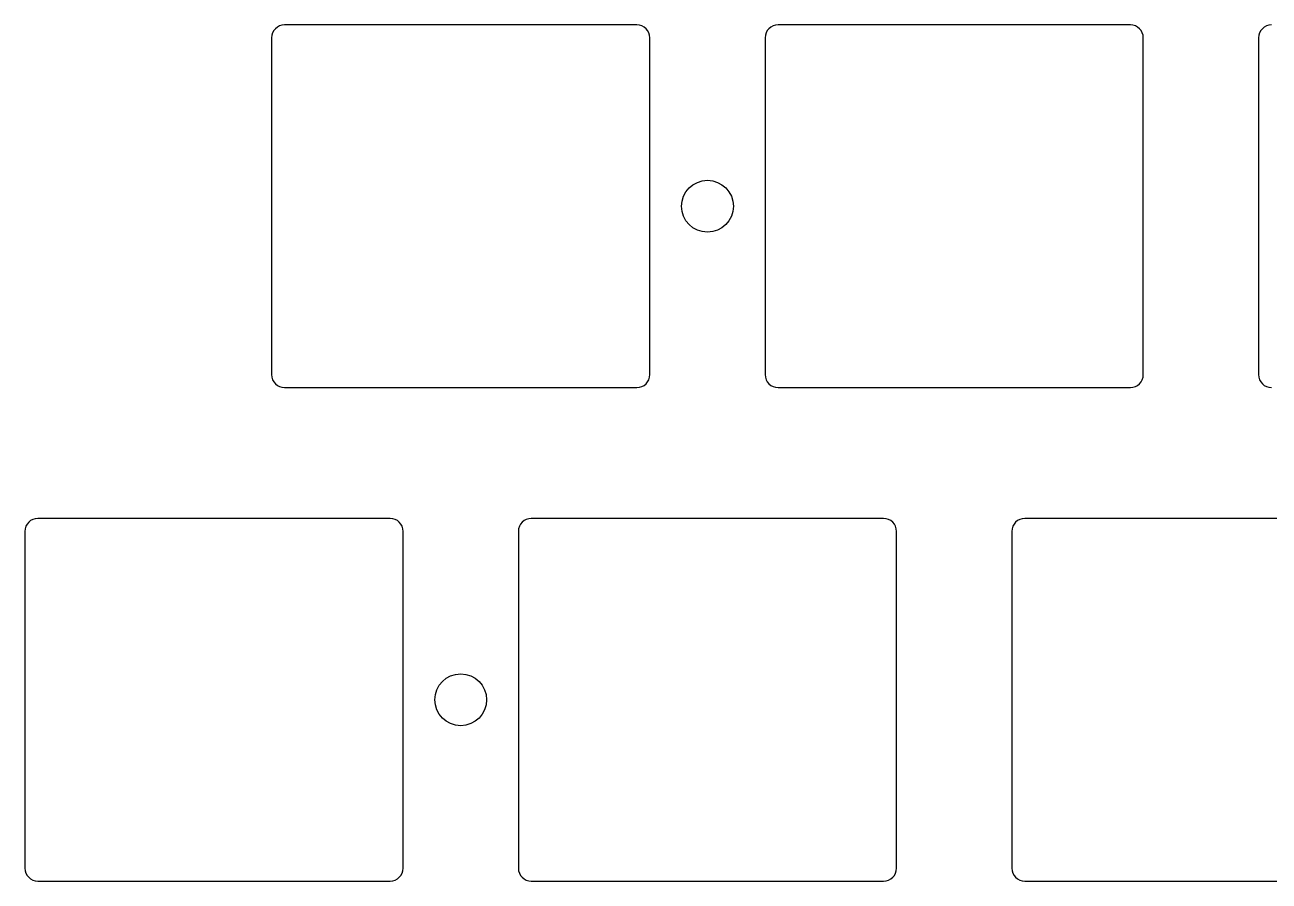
# Model space of a CAD drawing. Header units: millimetres. Extents: x -11 to 340, y -118 to 18.
# Drawn here: x 16.51 to 64.54, y -87.96 to -54.91 of the extents above; entities that cross this region are included whole.
import ezdxf

# ---------------------------------------------------------------- set-up
doc = ezdxf.new("R2010")
doc.units = ezdxf.units.MM
doc.header["$MEASUREMENT"] = 0
doc.layers.get('0').update_dxf_attribs({"linetype": 'CONTINUOUS'})
doc.layers.add('BLACK', color=7, linetype='CONTINUOUS')

msp = doc.modelspace()

# ---------------------------------------------------------------- linework, layer by layer
msp.add_lwpolyline([(16.5125, -74.4625), (16.5125, -87.4625, 0.414212391), (17.0125, -87.9625), (30.6125, -87.9625, 0.414213562), (31.1125, -87.4625), (31.1125, -74.4625, 0.414213562), (30.6125, -73.9625), (17.0125, -73.9625, 0.414212391)], format="xyb", close=True)
at = {"layer": 'BLACK', "linetype": 'Continuous'}
for p, q in [((40.1375, -54.9125), (26.5375, -54.9125)), ((59.1875, -54.9125), (45.5875, -54.9125)), ((26.0375, -55.4125), (26.0375, -68.4125)), ((40.6375, -68.4125), (40.6375, -55.4125)), ((45.0875, -55.4125), (45.0875, -68.4125)), ((59.6875, -68.4125), (59.6875, -55.4125)), ((64.1375, -55.4125), (64.1375, -68.4125)), ((26.5375, -68.9125), (40.1375, -68.9125)), ((45.5875, -68.9125), (59.1875, -68.9125)), ((49.6625, -73.9625), (36.0625, -73.9625)), ((68.7125, -73.9625), (55.1125, -73.9625)), ((35.5625, -74.4625), (35.5625, -87.4625)), ((50.1625, -87.4625), (50.1625, -74.4625)), ((54.6125, -74.4625), (54.6125, -87.4625)), ((36.0625, -87.9625), (49.6625, -87.9625)), ((55.1125, -87.9625), (68.7125, -87.9625))]:
    msp.add_line(p, q, dxfattribs=at)
at = {"layer": 'BLACK'}
for centre in [(42.8625, -61.9125), (33.3375, -80.9625)]:
    msp.add_circle(centre, 1, dxfattribs=at)
for centre, start, end in [((26.5375, -55.4125), 90, 180), ((40.1375, -55.4125), 0, 90), ((45.5875, -55.4125), 90, 180), ((59.1875, -55.4125), 0, 90), ((64.6375, -55.4125), 90, 180), ((26.5375, -68.4125), 180, 270), ((40.1375, -68.4125), 270, 0), ((45.5875, -68.4125), 180, 270), ((59.1875, -68.4125), 270, 0), ((64.6375, -68.4125), 180, 270), ((36.0625, -74.4625), 90, 180), ((49.6625, -74.4625), 0, 90), ((55.1125, -74.4625), 90, 180), ((36.0625, -87.4625), 180, 270), ((49.6625, -87.4625), 270, 0), ((55.1125, -87.4625), 180, 270)]:
    msp.add_arc(centre, 0.5, start, end, dxfattribs=at)

doc.saveas('drawing.dxf')
